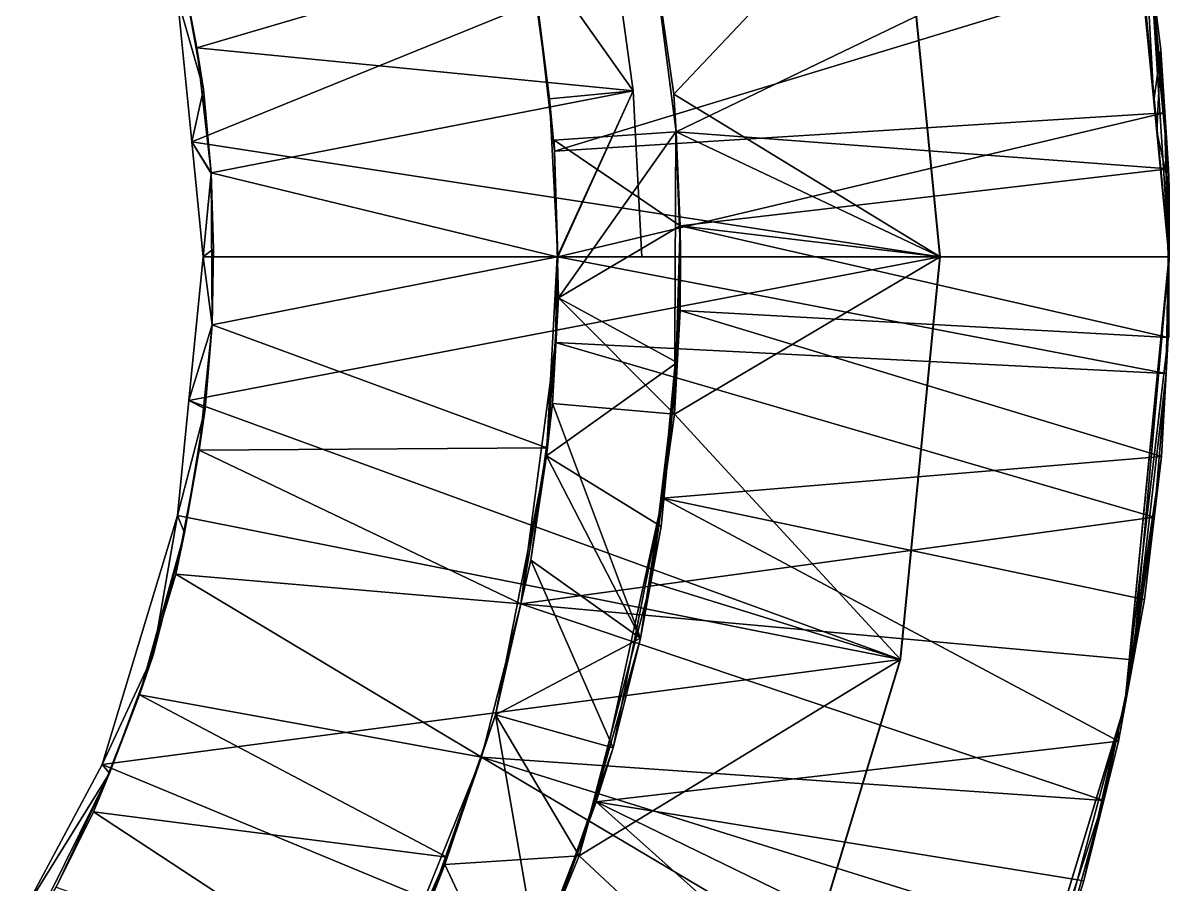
# Model space of a CAD drawing. Header units: metres. Extents: x -45 to 15, y -73 to -13.
# Drawn here: x 0 to 15, y -51.21 to -39.94 of the extents above; entities that cross this region are included whole.
import ezdxf

# ---------------------------------------------------------------- set-up
doc = ezdxf.new("R2010")
doc.units = ezdxf.units.M

msp = doc.modelspace()

# ---------------------------------------------------------------- linework, layer by layer
for points in [[(14.424, -37.146999, 18.1), (14.430019, -37.208057, 43), (14.799892, -40.959999, 18.1)], [(14.424, -37.146999, 18.1), (14.799892, -40.959999, 18.1), (14.663, -38.418999, 18.1)], [(14.430019, -37.208057, 43), (15.001, -43, 43), (14.799892, -40.959999, 18.1)], [(14.430019, -37.208057, 43), (14.468, -37.377998, 43), (15.001, -43, 43)], [(14.763, -39.240002, 43), (15.001, -43, 43), (14.468, -37.377998, 43)], [(11.482676, -37.732536, 28.999001), (2.209861, -41.495087, 43), (2.02485, -39.613544, 43)], [(11.482676, -37.732536, 28.999001), (12.001622, -43, 28.999001), (2.209861, -41.495087, 43)], [(8.519, -40.869999, 18.1), (11.484, -37.731998, 18.1), (8.202, -38.668999, 18.1)], [(11.484, -37.731998, 18.1), (8.519, -40.869999, 18.1), (12.003, -43, 18.1)], [(11.484, -37.731998, 28.999001), (12.003, -43, 28.999001), (11.482676, -37.732536, 28.999001)], [(12.001622, -43, 28.999001), (11.482676, -37.732536, 28.999001), (12.003, -43, 28.999001)], [(12.003, -43, 28.999001), (11.484, -37.731998, 28.999001), (11.484, -37.731998, 18.1)], [(12.003, -43, 28.999001), (11.484, -37.731998, 18.1), (12.003, -43, 18.1)], [(8.202, -38.668999, 11), (14.663, -38.418999, 11), (8.549, -41.362999, 11)], [(14.994, -41.847, 11), (8.549, -41.362999, 11), (14.663, -38.418999, 11)], [(14.663, -38.418999, 11), (14.663, -38.418999, 18.1), (14.893, -40.290001, 18.1)], [(14.994, -41.847, 11), (14.663, -38.418999, 11), (14.893, -40.290001, 18.1)], [(14.893, -40.290001, 18.1), (14.663, -38.418999, 18.1), (14.799892, -40.959999, 18.1)], [(2.276, -40.264, 50.599998), (1.95, -38.647999, 50.599998), (2.07, -39.183998, 43)], [(2.276, -40.264, 50.599998), (7.691, -38.671001, 50.599998), (1.95, -38.647999, 50.599998)], [(7.691, -38.671001, 50.599998), (2.276, -40.264, 50.599998), (7.986, -40.827, 50.599998)], [(7.986, -40.827, 49.849998), (6.61, -38.877998, 49.099998), (7.691, -38.671001, 49.849998)], [(7.986, -40.827, 50.599998), (7.986, -40.827, 49.849998), (7.691, -38.671001, 49.849998)], [(7.986, -40.827, 50.599998), (7.691, -38.671001, 49.849998), (7.691, -38.671001, 50.599998)], [(8.549, -41.362999, 11), (8.202, -38.668999, 18.1), (8.202, -38.668999, 11)], [(8.519, -40.869999, 18.1), (8.202, -38.668999, 18.1), (8.549, -41.362999, 11)], [(6.718, -39.560001, 46), (6.61, -38.877998, 49.099998), (6.891, -40.931, 49.099998)], [(7.986, -40.827, 49.849998), (6.891, -40.931, 49.099998), (6.61, -38.877998, 49.099998)], [(2.362, -40.806999, 43), (2.07, -39.183998, 43), (2.02485, -39.613544, 43)], [(2.276, -40.264, 50.599998), (2.07, -39.183998, 43), (2.362, -40.806999, 43)], [(6.718, -39.560001, 46), (6.956, -41.618999, 46), (14.763, -39.240002, 46)], [(14.941, -41.116001, 46), (14.763, -39.240002, 46), (6.956, -41.618999, 46)], [(14.941, -41.116001, 43), (15.001, -43, 43), (14.763, -39.240002, 43)], [(14.763, -39.240002, 43), (14.763, -39.240002, 46), (14.941, -41.116001, 46)], [(14.763, -39.240002, 43), (14.941, -41.116001, 46), (14.941, -41.116001, 43)], [(6.956, -41.618999, 46), (6.718, -39.560001, 46), (6.891, -40.931, 49.099998)], [(2.209861, -41.495087, 43), (2.362, -40.806999, 43), (2.02485, -39.613544, 43)], [(2.465, -41.901001, 43), (2.276, -40.264, 50.599998), (2.362, -40.806999, 43)], [(2.465, -41.901001, 50.599998), (2.276, -40.264, 50.599998), (2.465, -41.901001, 43)], [(2.276, -40.264, 50.599998), (2.465, -41.901001, 50.599998), (7.986, -40.827, 50.599998)], [(14.839622, -41.362999, 18.1), (14.893, -40.290001, 18.1), (14.799892, -40.959999, 18.1)], [(14.839622, -41.362999, 18.1), (15.001, -42.09, 18.1), (14.893, -40.290001, 18.1)], [(15.001, -42.09, 18.1), (14.994, -41.847, 11), (14.893, -40.290001, 18.1)], [(2.362, -40.806999, 43), (2.209861, -41.495087, 43), (2.465, -41.901001, 43)], [(6.993, -43, 50.599998), (7.986, -40.827, 50.599998), (2.465, -41.901001, 50.599998)], [(6.891, -40.931, 49.099998), (7.986, -40.827, 49.849998), (7, -43, 49.099998)], [(6.891, -40.931, 49.099998), (7, -43, 46), (6.956, -41.618999, 46)], [(7, -43, 49.099998), (7, -43, 46), (6.891, -40.931, 49.099998)], [(8.1, -43, 50.599998), (7.986, -40.827, 50.599998), (6.993, -43, 50.599998)], [(7, -43, 49.099998), (7.986, -40.827, 49.849998), (8.1, -43, 49.849998)], [(7.986, -40.827, 50.599998), (8.1, -43, 50.599998), (8.1, -43, 49.849998)], [(7.986, -40.827, 50.599998), (8.1, -43, 49.849998), (7.986, -40.827, 49.849998)], [(8.549, -41.362999, 18.1), (12.003, -43, 18.1), (8.519, -40.869999, 18.1)], [(8.549, -41.362999, 11), (8.549, -41.362999, 18.1), (8.519, -40.869999, 18.1)], [(14.839622, -41.362999, 18.1), (14.799892, -40.959999, 18.1), (15.001, -43, 43)], [(7, -43, 46), (14.941, -41.116001, 46), (6.956, -41.618999, 46)], [(14.941, -41.116001, 46), (7, -43, 46), (14.991, -43, 46)], [(15.001, -43, 46), (14.941, -41.116001, 46), (14.991, -43, 46)], [(15.001, -43, 46), (15.001, -43, 43.000999), (14.941, -41.116001, 46)], [(14.941, -41.116001, 43), (14.941, -41.116001, 46), (15.001, -43, 43.000999)], [(14.941, -41.116001, 43), (15.001, -43, 43.000999), (15.001, -43, 43)], [(8.547, -41.362999, 12.2), (6.952, -41.474998, 13.1), (8.547, -41.362999, 14)], [(6.952, -41.474998, 14), (8.602, -42.592999, 14), (8.547, -41.362999, 14)], [(6.952, -41.474998, 14), (8.547, -41.362999, 14), (6.952, -41.474998, 13.1)], [(8.547, -41.362999, 12.2), (7.01, -43.537998, 13.1), (6.952, -41.474998, 13.1)], [(8.547, -41.362999, 12.2), (8.527, -45.056999, 12.2), (7.01, -43.537998, 13.1)], [(8.547, -41.362999, 12.2), (8.605, -42.963001, 12.2), (8.527, -45.056999, 12.2)], [(8.547, -41.362999, 18.1), (8.549, -41.362999, 18.1), (8.547, -41.362999, 14)], [(8.602, -42.592999, 18.1), (8.547, -41.362999, 18.1), (8.547, -41.362999, 14)], [(8.602, -42.592999, 18.1), (8.547, -41.362999, 14), (8.602, -42.592999, 14)], [(8.547, -41.362999, 12.2), (8.547, -41.362999, 14), (8.549, -41.362999, 11)], [(8.547, -41.362999, 11), (8.547, -41.362999, 12.2), (8.549, -41.362999, 11)], [(8.549, -41.362999, 18.1), (8.549, -41.362999, 11), (8.547, -41.362999, 14)], [(8.547, -41.362999, 11), (8.602, -42.592999, 11), (8.547, -41.362999, 12.2)], [(8.547, -41.362999, 11), (8.549, -41.362999, 11), (8.602, -42.592999, 11)], [(8.602, -42.592999, 11), (8.605, -42.963001, 12.2), (8.547, -41.362999, 12.2)], [(8.547, -41.362999, 18.1), (8.602, -42.592999, 18.1), (8.549, -41.362999, 18.1)], [(8.549, -41.362999, 11), (14.994, -41.847, 11), (8.602, -42.592999, 11)], [(8.602, -42.592999, 18.1), (12.003, -43, 18.1), (8.549, -41.362999, 18.1)], [(14.999633, -42.98613, 18.1), (14.839622, -41.362999, 18.1), (15.001, -43, 43)], [(14.999633, -42.98613, 18.1), (15.001, -42.09, 18.1), (14.839622, -41.362999, 18.1)], [(2.358124, -43, 43), (2.209861, -41.495087, 43), (12.001622, -43, 28.999001)], [(2.358124, -43, 43), (2.465286, -41.910175, 43), (2.209861, -41.495087, 43)], [(2.465286, -41.910175, 43), (2.465, -41.901001, 43), (2.209861, -41.495087, 43)], [(8.602, -42.592999, 14), (6.952, -41.474998, 14), (7.01, -43.537998, 14)], [(7.01, -43.537998, 13.1), (7.01, -43.537998, 14), (6.952, -41.474998, 13.1)], [(6.952, -41.474998, 14), (6.952, -41.474998, 13.1), (7.01, -43.537998, 14)], [(14.994, -41.847, 11), (14.99, -44.055, 11), (8.602, -42.592999, 11)], [(14.998, -44.056, 11), (14.99, -44.055, 11), (14.994, -41.847, 11)], [(15.001, -42.09, 18.1), (14.998, -44.056, 11), (14.994, -41.847, 11)], [(2.465286, -41.910175, 43), (2.358124, -43, 43), (2.496, -42.896, 43)], [(2.496, -42.896, 43), (2.465, -41.901001, 50.599998), (2.465286, -41.910175, 43)], [(2.465, -41.901001, 43), (2.465286, -41.910175, 43), (2.465, -41.901001, 50.599998)], [(2.465, -41.901001, 50.599998), (2.496, -42.896, 43), (2.477, -43.890999, 50.599998)], [(2.465, -41.901001, 50.599998), (2.477, -43.890999, 50.599998), (6.993, -43, 50.599998)], [(14.998, -44.056, 11), (15.001, -42.09, 18.1), (14.999633, -42.98613, 18)], [(14.999633, -42.98613, 18.1), (14.999633, -42.98613, 18), (15.001, -42.09, 18.1)], [(8.565, -44.381001, 14), (8.602, -42.592999, 14), (7.01, -43.537998, 14)], [(8.602, -42.592999, 14), (8.527, -45.056999, 18.1), (8.602, -42.592999, 18.1)], [(8.565, -44.381001, 14), (8.527, -45.056999, 18.1), (8.602, -42.592999, 14)], [(8.602, -42.592999, 18.1), (8.527, -45.056999, 18.1), (12.003, -43, 18.1)], [(8.603, -43.703999, 11), (8.602, -42.592999, 11), (14.99, -44.055, 11)], [(8.605, -42.963001, 12.2), (8.602, -42.592999, 11), (8.603, -43.703999, 11)], [(2.496, -42.896, 43), (2.358124, -43, 43), (2.477, -43.890999, 43)], [(2.477, -43.890999, 50.599998), (2.496, -42.896, 43), (2.477, -43.890999, 43)], [(2.358124, -43, 43), (12.001596, -43.000267, 28.999001), (2.173113, -44.881542, 43)], [(2.173113, -44.881542, 43), (2.477, -43.890999, 43), (2.358124, -43, 43)], [(11.482649, -48.267731, 28.999001), (2.173113, -44.881542, 43), (12.001596, -43.000267, 28.999001)], [(12.001622, -43, 28.999001), (12.001596, -43.000267, 28.999001), (2.358124, -43, 43)], [(6.993, -43, 50.599998), (2.477, -43.890999, 50.599998), (6.857, -45.498001, 50.599998)], [(6.993, -43, 50.599998), (6.857, -45.498001, 50.599998), (6.971, -44.120998, 46)], [(6.993, -43, 46), (6.993, -43, 50.599998), (6.971, -44.120998, 46)], [(6.971, -44.120998, 46), (14.961, -44.528, 46), (7, -43, 46)], [(6.993, -43, 46), (6.971, -44.120998, 46), (7, -43, 46)], [(8.1, -43, 50.599998), (6.993, -43, 50.599998), (8.1, -43, 49.849998)], [(7, -43, 49.099998), (6.993, -43, 46), (7, -43, 46)], [(6.993, -43, 50.599998), (6.993, -43, 46), (7, -43, 49.099998)], [(6.993, -43, 50.599998), (7, -43, 49.099998), (8.1, -43, 49.849998)], [(14.991, -43, 46), (7, -43, 46), (14.961, -44.528, 46)], [(8.527, -45.056999, 12.2), (8.605, -42.963001, 12.2), (8.603, -43.703999, 11)], [(11.484, -48.268002, 18.1), (12.003, -43, 18.1), (8.527, -45.056999, 18.1)], [(11.484, -48.268002, 28.999001), (11.482649, -48.267731, 28.999001), (12.001596, -43.000267, 28.999001)], [(12.003, -43, 28.999001), (11.484, -48.268002, 28.999001), (12.001596, -43.000267, 28.999001)], [(12.003, -43, 28.999001), (12.003, -43, 18.1), (11.484, -48.268002, 28.999001)], [(12.003, -43, 18.1), (11.484, -48.268002, 18.1), (11.484, -48.268002, 28.999001)], [(12.003, -43, 28.999001), (12.001596, -43.000267, 28.999001), (12.001622, -43, 28.999001)], [(14.424, -48.853001, 18.1), (14.99959, -43.014309, 18.1), (14.436085, -48.730412, 43)], [(14.99959, -43.014309, 18.1), (14.424, -48.853001, 18.1), (14.99, -44.055, 18.1)], [(14.988513, -43.126663, 43), (14.436085, -48.730412, 43), (14.99959, -43.014309, 18.1)], [(14.961, -44.528, 46), (14.988513, -43.126663, 43.000999), (14.991, -43, 46)], [(15.001, -43, 43), (14.988513, -43.126663, 43), (14.99959, -43.014309, 18.1)], [(14.988513, -43.126663, 43.000999), (15.001, -43, 43.000999), (14.991, -43, 43.000999)], [(14.988513, -43.126663, 43.000999), (14.988513, -43.126663, 43), (15.001, -43, 43)], [(14.988513, -43.126663, 43.000999), (15.001, -43, 43), (15.001, -43, 43.000999)], [(14.991, -43, 43.000999), (14.991, -43, 46), (14.988513, -43.126663, 43.000999)], [(14.998, -44.056, 18.1), (14.99959, -43.014309, 18.1), (14.99, -44.055, 18.1)], [(14.991, -43, 46), (14.991, -43, 43.000999), (15.001, -43, 43.000999)], [(14.991, -43, 46), (15.001, -43, 43.000999), (15.001, -43, 46)], [(14.998, -44.056, 11), (14.999633, -42.98613, 18), (14.99959, -43.014309, 18)], [(14.99959, -43.014309, 18), (14.998, -44.056, 18.1), (14.998, -44.056, 11)], [(14.99959, -43.014309, 18), (14.99959, -43.014309, 18.1), (14.998, -44.056, 18.1)], [(14.999633, -42.98613, 18), (15.001, -43, 18), (14.99959, -43.014309, 18)], [(14.99959, -43.014309, 18.1), (14.99959, -43.014309, 18), (15.001, -43, 18)], [(14.99959, -43.014309, 18.1), (15.001, -43, 18), (15.001, -43, 43)], [(15.001, -43, 43), (15.001, -43, 18), (14.999633, -42.98613, 18.1)], [(14.999633, -42.98613, 18), (14.999633, -42.98613, 18.1), (15.001, -43, 18)], [(14.436085, -48.730412, 43), (14.988513, -43.126663, 43), (14.533, -48.271, 43)], [(14.988513, -43.126663, 43), (14.961, -44.528, 43), (14.533, -48.271, 43)], [(14.961, -44.528, 46), (14.961, -44.528, 43), (14.988513, -43.126663, 43.000999)], [(14.988513, -43.126663, 43), (14.988513, -43.126663, 43.000999), (14.961, -44.528, 43)], [(6.852, -45.605, 14), (8.565, -44.381001, 14), (7.01, -43.537998, 14)], [(6.852, -45.605, 14), (7.01, -43.537998, 14), (7.01, -43.537998, 13.1)], [(6.933, -44.917999, 13.1), (6.852, -45.605, 14), (7.01, -43.537998, 13.1)], [(8.527, -45.056999, 12.2), (6.933, -44.917999, 13.1), (7.01, -43.537998, 13.1)], [(8.603, -43.703999, 11), (14.903, -45.612999, 11), (8.373, -46.158001, 11)], [(8.373, -46.158001, 11), (8.527, -45.056999, 12.2), (8.603, -43.703999, 11)], [(14.903, -45.612999, 11), (8.603, -43.703999, 11), (14.99, -44.055, 11)], [(2.387, -44.987, 43), (2.477, -43.890999, 43), (2.173113, -44.881542, 43)], [(2.307, -45.530998, 50.599998), (2.477, -43.890999, 50.599998), (2.477, -43.890999, 43)], [(2.307, -45.530998, 50.599998), (2.477, -43.890999, 43), (2.387, -44.987, 43)], [(2.307, -45.530998, 50.599998), (6.857, -45.498001, 50.599998), (2.477, -43.890999, 50.599998)], [(14.903, -45.612999, 18.1), (14.99, -44.055, 18.1), (14.424, -48.853001, 18.1)], [(14.903, -45.612999, 11), (14.99, -44.055, 11), (14.903, -45.612999, 18.1)], [(14.99, -44.055, 18.1), (14.903, -45.612999, 18.1), (14.99, -44.055, 11)], [(14.99, -44.055, 18.1), (14.99, -44.055, 11), (14.998, -44.056, 18.1)], [(14.998, -44.056, 11), (14.998, -44.056, 18.1), (14.99, -44.055, 11)], [(6.971, -44.120998, 46), (6.515, -47.542, 50.599998), (6.515, -47.542, 46)], [(6.515, -47.542, 50.599998), (6.971, -44.120998, 46), (6.857, -45.498001, 50.599998)], [(6.971, -44.120998, 46), (6.515, -47.542, 46), (14.806, -46.405998, 46)], [(14.961, -44.528, 46), (6.971, -44.120998, 46), (14.806, -46.405998, 46)], [(8.565, -44.381001, 14), (6.852, -45.605, 14), (8.352, -46.528999, 14)], [(8.219, -47.258999, 18.1), (8.565, -44.381001, 14), (8.352, -46.528999, 14)], [(8.527, -45.056999, 18.1), (8.565, -44.381001, 14), (8.219, -47.258999, 18.1)], [(14.806, -46.405998, 43), (14.533, -48.271, 43), (14.961, -44.528, 43)], [(14.961, -44.528, 46), (14.806, -46.405998, 46), (14.961, -44.528, 43)], [(14.806, -46.405998, 46), (14.806, -46.405998, 43), (14.961, -44.528, 43)], [(2.02485, -46.386456, 43), (2.173113, -44.881542, 43), (11.482649, -48.267731, 28.999001)], [(2.173113, -44.881542, 43), (2.02485, -46.386456, 43), (2.387, -44.987, 43)], [(2.114, -46.612999, 43), (2.387, -44.987, 43), (2.02485, -46.386456, 43)], [(2.387, -44.987, 43), (2.114, -46.612999, 43), (2.307, -45.530998, 50.599998)], [(6.852, -45.605, 14), (6.933, -44.917999, 13.1), (6.646, -46.971001, 13.1)], [(6.933, -44.917999, 13.1), (8.085, -47.987999, 12.2), (6.646, -46.971001, 13.1)], [(8.085, -47.987999, 12.2), (6.933, -44.917999, 13.1), (8.527, -45.056999, 12.2)], [(8.527, -45.056999, 12.2), (8.373, -46.158001, 11), (8.085, -47.987999, 12.2)], [(8.527, -45.056999, 18.1), (8.219, -47.258999, 18.1), (11.484, -48.268002, 18.1)], [(2.307, -45.530998, 50.599998), (2.114, -46.612999, 43), (2, -47.150002, 50.599998)], [(2, -47.150002, 50.599998), (6.515, -47.542, 50.599998), (2.307, -45.530998, 50.599998)], [(6.515, -47.542, 50.599998), (6.857, -45.498001, 50.599998), (2.307, -45.530998, 50.599998)], [(6.852, -45.605, 14), (6.187, -48.991001, 14), (8.085, -47.987999, 14)], [(6.646, -46.971001, 13.1), (6.187, -48.991001, 14), (6.852, -45.605, 14)], [(8.085, -47.987999, 14), (8.352, -46.528999, 14), (6.852, -45.605, 14)], [(14.681, -47.484001, 11), (8.373, -46.158001, 11), (14.903, -45.612999, 11)], [(14.681, -47.484001, 18.1), (14.903, -45.612999, 18.1), (14.424, -48.853001, 18.1)], [(14.681, -47.484001, 11), (14.903, -45.612999, 11), (14.903, -45.612999, 18.1)], [(14.681, -47.484001, 11), (14.903, -45.612999, 18.1), (14.681, -47.484001, 18.1)], [(8.373, -46.158001, 11), (14.341, -49.338001, 11), (7.503, -50.132999, 11)], [(7.727, -49.425999, 12.2), (8.373, -46.158001, 11), (7.503, -50.132999, 11)], [(8.085, -47.987999, 12.2), (8.373, -46.158001, 11), (7.727, -49.425999, 12.2)], [(14.681, -47.484001, 11), (14.341, -49.338001, 11), (8.373, -46.158001, 11)], [(2.02485, -46.386456, 43), (11.482649, -48.267731, 28.999001), (1.037455, -49.643059, 43)], [(2.02485, -46.386456, 43), (1.037455, -49.643059, 43), (1.706, -48.209999, 43)], [(2.114, -46.612999, 43), (2.02485, -46.386456, 43), (1.706, -48.209999, 43)], [(14.533, -48.271, 46), (14.806, -46.405998, 46), (6.515, -47.542, 46)], [(14.533, -48.271, 46), (14.533, -48.271, 43), (14.806, -46.405998, 46)], [(14.806, -46.405998, 43), (14.806, -46.405998, 46), (14.533, -48.271, 43)], [(1.526, -48.729, 50.599998), (2.114, -46.612999, 43), (1.706, -48.209999, 43)], [(2, -47.150002, 50.599998), (2.114, -46.612999, 43), (1.526, -48.729, 50.599998)], [(8.085, -47.987999, 14), (8.219, -47.258999, 18.1), (8.352, -46.528999, 14)], [(6.646, -46.971001, 13.1), (6.187, -48.991001, 13.1), (6.187, -48.991001, 14)], [(7.727, -49.425999, 12.2), (6.187, -48.991001, 13.1), (6.646, -46.971001, 13.1)], [(8.085, -47.987999, 12.2), (7.727, -49.425999, 12.2), (6.646, -46.971001, 13.1)], [(1.526, -48.729, 50.599998), (6.002, -49.549, 50.599998), (2, -47.150002, 50.599998)], [(6.515, -47.542, 50.599998), (2, -47.150002, 50.599998), (6.002, -49.549, 50.599998)], [(8.085, -47.987999, 14), (7.279, -50.84, 18.1), (8.219, -47.258999, 18.1)], [(8.219, -47.258999, 18.1), (7.279, -50.84, 18.1), (11.484, -48.268002, 18.1)], [(6.515, -47.542, 50.599998), (6.002, -49.549, 50.599998), (6.515, -47.542, 46)], [(6.002, -49.549, 46), (6.515, -47.542, 46), (6.002, -49.549, 50.599998)], [(6.515, -47.542, 46), (6.002, -49.549, 46), (14.144, -50.115002, 46)], [(14.533, -48.271, 46), (6.515, -47.542, 46), (14.144, -50.115002, 46)], [(14.681, -47.484001, 18.1), (14.341, -49.338001, 18.1), (14.681, -47.484001, 11)], [(14.681, -47.484001, 11), (14.341, -49.338001, 18.1), (14.341, -49.338001, 11)], [(14.681, -47.484001, 18.1), (14.424, -48.853001, 18.1), (14.341, -49.338001, 18.1)], [(8.085, -47.987999, 14), (6.187, -48.991001, 14), (7.279, -50.84, 14)], [(8.085, -47.987999, 14), (7.279, -50.84, 14), (7.279, -50.84, 18.1)], [(1.134, -49.756001, 43), (1.706, -48.209999, 43), (1.037455, -49.643059, 43)], [(1.037455, -49.643059, 43), (11.482649, -48.267731, 28.999001), (9.946728, -53.333473, 28.999001)], [(1.526, -48.729, 50.599998), (1.706, -48.209999, 43), (1.134, -49.756001, 43)], [(11.484, -48.268002, 18.1), (7.279, -50.84, 18.1), (9.948, -53.334, 18.1)], [(11.484, -48.268002, 28.999001), (9.946728, -53.333473, 28.999001), (11.482649, -48.267731, 28.999001)], [(11.484, -48.268002, 28.999001), (9.948, -53.334, 28.999001), (9.946728, -53.333473, 28.999001)], [(9.948, -53.334, 18.1), (9.948, -53.334, 28.999001), (11.484, -48.268002, 28.999001)], [(9.948, -53.334, 18.1), (11.484, -48.268002, 28.999001), (11.484, -48.268002, 18.1)], [(14.533, -48.271, 46), (14.144, -50.115002, 46), (14.378757, -49.002167, 43.000999)], [(14.533, -48.271, 46), (14.378757, -49.002167, 43.000999), (14.436085, -48.730412, 43.000999)], [(14.533, -48.271, 43), (14.533, -48.271, 46), (14.436085, -48.730412, 43.000999)], [(14.533, -48.271, 43), (14.436085, -48.730412, 43.000999), (14.436085, -48.730412, 43)], [(0.922, -50.263, 50.599998), (1.526, -48.729, 50.599998), (1.134, -49.756001, 43)], [(0.922, -50.263, 50.599998), (5.55, -50.855, 50.599998), (1.526, -48.729, 50.599998)], [(6.002, -49.549, 50.599998), (1.526, -48.729, 50.599998), (5.55, -50.855, 50.599998)], [(14.378757, -49.002167, 43.000999), (14.424, -48.853001, 43.000999), (14.436085, -48.730412, 43.000999)], [(14.424, -48.853001, 43.000999), (14.424, -48.853001, 18.1), (14.436085, -48.730412, 43)], [(14.424, -48.853001, 43.000999), (14.436085, -48.730412, 43), (14.436085, -48.730412, 43.000999)], [(14.424, -48.853001, 18.1), (14.378757, -49.002167, 43), (14.333312, -49.152, 18.1)], [(14.424, -48.853001, 18.1), (14.333312, -49.152, 18.1), (14.341, -49.338001, 18.1)], [(14.424, -48.853001, 43.000999), (14.378757, -49.002167, 43), (14.424, -48.853001, 18.1)], [(14.424, -48.853001, 43.000999), (14.378757, -49.002167, 43.000999), (14.378757, -49.002167, 43)], [(6.187, -48.991001, 13.1), (5.271, -51.598, 13.1), (5.52, -50.952999, 14)], [(5.271, -51.598, 13.1), (6.187, -48.991001, 13.1), (6.744, -52.222, 12.2)], [(6.187, -48.991001, 14), (6.187, -48.991001, 13.1), (5.52, -50.952999, 14)], [(5.52, -50.952999, 14), (7.279, -50.84, 14), (6.187, -48.991001, 14)], [(7.727, -49.425999, 12.2), (6.744, -52.222, 12.2), (6.187, -48.991001, 13.1)], [(14.378757, -49.002167, 43), (12.761912, -54.332924, 43), (14.333312, -49.152, 18.1)], [(14.378757, -49.002167, 43), (14.144, -50.115002, 43), (12.761912, -54.332924, 43)], [(14.144, -50.115002, 43), (14.378757, -49.002167, 43.000999), (14.144, -50.115002, 46)], [(14.378757, -49.002167, 43), (14.378757, -49.002167, 43.000999), (14.144, -50.115002, 43)], [(12.717, -54.480999, 18.1), (13.317, -52.964001, 18.1), (14.333312, -49.152, 18.1)], [(12.717, -54.480999, 18.1), (14.333312, -49.152, 18.1), (12.761912, -54.332924, 43)], [(13.886, -51.167, 18.1), (14.333312, -49.152, 18.1), (13.317, -52.964001, 18.1)], [(13.886, -51.167, 18.1), (14.341, -49.338001, 18.1), (14.333312, -49.152, 18.1)], [(13.886, -51.167, 11), (7.503, -50.132999, 11), (14.341, -49.338001, 11)], [(13.886, -51.167, 11), (14.341, -49.338001, 11), (14.341, -49.338001, 18.1)], [(13.886, -51.167, 11), (14.341, -49.338001, 18.1), (13.886, -51.167, 18.1)], [(7.727, -49.425999, 12.2), (7.503, -50.132999, 11), (6.744, -52.222, 12.2)], [(1.037455, -49.643059, 43), (0, -51.583298, 43), (1.134, -49.756001, 43)], [(1.037455, -49.643059, 43), (9.946728, -53.333473, 28.999001), (0, -51.583298, 43)], [(4.709, -52.75, 46), (13.022, -53.712002, 46), (6.002, -49.549, 46)], [(4.709, -52.75, 50.599998), (4.709, -52.75, 46), (6.002, -49.549, 46)], [(4.709, -52.75, 50.599998), (6.002, -49.549, 46), (5.55, -50.855, 50.599998)], [(5.55, -50.855, 50.599998), (6.002, -49.549, 46), (6.002, -49.549, 50.599998)], [(13.639, -51.931, 46), (14.144, -50.115002, 46), (6.002, -49.549, 46)], [(13.639, -51.931, 46), (6.002, -49.549, 46), (13.022, -53.712002, 46)], [(0.16, -51.723999, 43), (1.134, -49.756001, 43), (0, -51.583298, 43)], [(0.434, -51.248001, 50.599998), (1.134, -49.756001, 43), (0.16, -51.723999, 43)], [(0.434, -51.248001, 50.599998), (0.922, -50.263, 50.599998), (1.134, -49.756001, 43)], [(7.503, -50.132999, 11), (6.433, -52.895, 11), (6.744, -52.222, 12.2)], [(6.433, -52.895, 11), (7.503, -50.132999, 11), (12.636, -54.721001, 11)], [(13.886, -51.167, 11), (13.317, -52.964001, 11), (7.503, -50.132999, 11)], [(12.636, -54.721001, 11), (7.503, -50.132999, 11), (13.317, -52.964001, 11)], [(13.639, -51.931, 43), (12.761912, -54.332924, 43), (14.144, -50.115002, 43)], [(13.639, -51.931, 43), (14.144, -50.115002, 43), (14.144, -50.115002, 46)], [(13.639, -51.931, 43), (14.144, -50.115002, 46), (13.639, -51.931, 46)], [(0.434, -51.248001, 50.599998), (4.709, -52.75, 50.599998), (0.922, -50.263, 50.599998)], [(4.709, -52.75, 50.599998), (5.55, -50.855, 50.599998), (0.922, -50.263, 50.599998)], [(6.433, -52.895, 14), (7.279, -50.84, 14), (5.52, -50.952999, 14)], [(7.279, -50.84, 14), (6.433, -52.895, 14), (6.433, -52.895, 18.1)], [(7.279, -50.84, 14), (6.433, -52.895, 18.1), (7.279, -50.84, 18.1)], [(7.279, -50.84, 18.1), (6.433, -52.895, 18.1), (9.948, -53.334, 18.1)], [(5.52, -50.952999, 14), (4.363, -53.459999, 14), (6.433, -52.895, 14)], [(4.363, -53.459999, 14), (5.52, -50.952999, 14), (5.271, -51.598, 13.1)], [(13.317, -52.964001, 11), (13.886, -51.167, 11), (13.886, -51.167, 18.1)], [(13.317, -52.964001, 11), (13.886, -51.167, 18.1), (13.317, -52.964001, 18.1)]]:
    msp.add_3dface(points)

doc.saveas('drawing.dxf')
